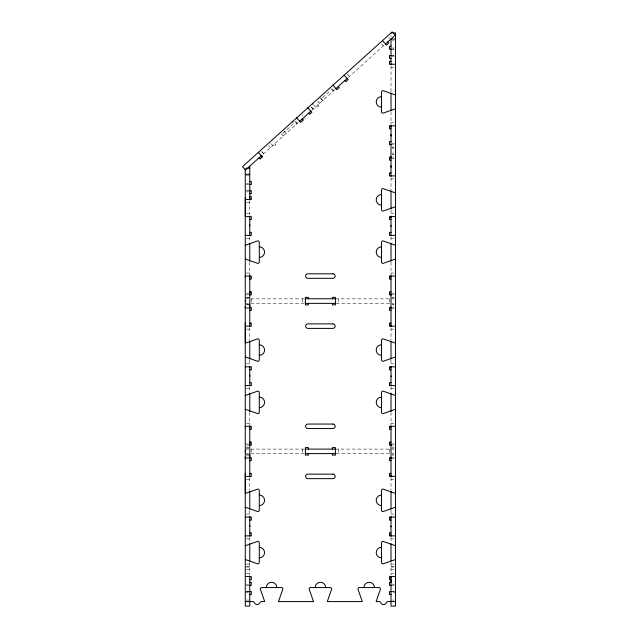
<?xml version="1.0" encoding="UTF-8"?>
<svg xmlns="http://www.w3.org/2000/svg" width="638" height="638" viewBox="0 0 638 638"><rect width="100%" height="100%" fill="white"/><g stroke="black" fill="none" stroke-linecap="round" stroke-linejoin="round"><path stroke-width="0.48" stroke-dasharray="3.19 2.39" d="M333.108 91.154L331.289 89.153M282.682 133.533L293.775 123.541M322.501 97.678L330.317 90.636M263.127 154.165L298.297 122.496M311.838 110.31L336.338 88.251M348.236 77.541L384.387 44.979M304.669 118.78L305.371 118.15M245.271 592.702L249.777 592.702M392.418 40.521L393.829 40.521M392.139 48.041L394.388 48.041M392.418 49.166L393.829 49.166M392.514 49.23L394.013 49.23M392.418 55.426L393.829 55.426M392.514 55.49L394.013 55.49M392.139 56.551L394.388 56.551M391.014 67.261L393.829 67.261M391.014 122.815L393.829 122.815M392.139 143.47L394.388 143.47M392.418 144.603L393.829 144.603M392.418 147.107L393.829 147.107M392.418 147.601L393.829 147.601M392.418 148.606L393.829 148.606M392.418 153.112L393.829 153.112M392.418 154.117L393.829 154.117M392.418 154.619L393.829 154.619M392.418 157.123L393.829 157.123M392.139 158.248L394.388 158.248M246.404 175.801L248.94 175.801M391.014 178.903L393.829 178.903M246.404 183.321L248.653 183.321M246.172 184.51L248.94 184.51M246.172 190.77L248.94 190.77M246.404 191.831L248.653 191.831M246.404 202.541L249.777 202.541M246.404 213.586L249.777 213.586M391.014 213.586L393.829 213.586M246.404 238.373L249.777 238.373M391.014 238.373L393.829 238.373M246.404 273.056L249.777 273.056M391.014 273.056L393.829 273.056M246.404 293.719L248.653 293.719M392.139 293.719L394.388 293.719M246.172 294.844L248.94 294.844M392.418 294.844L393.829 294.844M246.404 297.348L248.94 297.348M392.418 297.348L393.829 297.348M246.404 297.85L248.94 297.85M392.418 297.85L393.829 297.85M245.271 298.847L248.94 298.847M250.774 298.847L305.371 298.847M335.421 298.847L395.52 298.847M245.271 303.361L248.94 303.361M250.774 303.361L303.871 303.361M336.17 303.361L393.829 303.361M246.404 304.358L248.94 304.358M392.418 304.358L393.829 304.358M246.404 304.86L248.94 304.86M392.418 304.86L393.829 304.86M246.172 307.364L248.94 307.364M392.418 307.364L393.829 307.364M246.404 308.489L248.653 308.489M392.139 308.489L394.388 308.489M246.404 329.152L249.777 329.152M391.014 329.152L393.829 329.152M246.404 363.827L249.777 363.827M391.014 363.827L393.829 363.827M246.404 388.622L249.777 388.622M391.014 388.622L393.829 388.622M246.404 423.305L249.777 423.305M391.014 423.305L393.829 423.305M246.404 443.96L248.653 443.96M392.139 443.96L394.388 443.96M246.172 445.085L248.94 445.085M392.418 445.085L393.829 445.085M246.404 447.589L248.94 447.589M392.418 447.589L393.829 447.589M246.404 448.091L248.94 448.091M392.418 448.091L393.829 448.091M245.271 449.096L248.94 449.096M250.774 449.096L305.371 449.096M335.421 449.096L395.52 449.096M245.271 453.602L248.94 453.602M250.774 453.602L303.871 453.602M336.17 453.602L393.829 453.602M246.404 454.607L248.94 454.607M392.418 454.607L393.829 454.607M246.404 455.101L248.94 455.101M392.418 455.101L393.829 455.101M246.172 457.605L248.94 457.605M392.418 457.605L393.829 457.605M246.404 458.738L248.653 458.738M392.139 458.738L394.388 458.738M246.404 479.393L249.777 479.393M391.014 479.393L393.829 479.393M246.404 514.076L249.777 514.076M391.014 514.076L393.829 514.076M246.404 538.863L249.777 538.863M391.014 538.863L393.829 538.863M246.404 564.032L249.777 564.032M391.014 564.032L393.829 564.032M246.404 566.536L249.777 566.536M391.014 566.536L393.829 566.536M246.404 567.038L249.777 567.038M391.014 567.038L393.829 567.038M246.404 569.543L249.777 569.543M391.014 569.543L393.829 569.543M246.404 573.546L249.777 573.546M391.014 573.546L393.829 573.546M246.404 584.193L248.653 584.193M392.139 584.193L394.388 584.193M246.172 585.317L248.94 585.317M391.923 585.317L394.013 585.317M246.172 591.578L248.868 591.578M391.923 591.578L395.52 591.578M246.404 591.761L248.94 591.761M392.418 591.761L393.829 591.761M246.404 600.087L248.94 600.087M392.418 600.087L393.829 600.087M393.263 592.638L395.52 592.702M388.925 37.259L390.129 38.599M381.468 43.974L383.271 45.984M346.952 73.841L349.361 76.52M331.919 88.586L333.73 90.596M320.324 97.813L322.732 100.493M320.882 98.531L322.684 100.541M318.035 101.697L318.41 102.112M319.167 102.949L319.542 103.372L317.66 101.275M317.764 104.975L318.769 106.091L316.536 108.101L312.516 103.635M311.488 106.985L313.298 108.994M311.28 107.168L313.091 109.178M302.356 114.8L303.106 115.638M295.649 121.244L297.46 123.254M295.067 121.77L296.877 123.78L295.019 121.81M286.462 133.151L284.652 131.141L286.414 133.198M281.39 133.932L283.272 136.03L282.897 135.607M274.882 143.59L275.887 144.706L273.654 146.716L270.839 143.59M268.606 145.6L270.416 147.609M261.907 151.629L263.717 153.638M261.739 151.78L263.55 153.79M391.014 35.305L391.014 36.733M391.014 66.137L391.014 92.063M391.014 111.905L391.014 124.314M391.014 177.779L391.014 189.805M391.014 209.623L391.014 214.528M391.014 236.873L391.014 242.336M391.014 262.162L391.014 275.122M391.014 327.836L391.014 340.046M391.014 359.864L391.014 365.335M391.014 386.74L391.014 392.585M391.014 412.403L391.014 424.996M391.014 477.702L391.014 490.295M391.014 510.113L391.014 515.201M391.014 537.555L391.014 542.013M391.014 562.461L391.014 575.053M389.507 298.847L389.507 303.361M389.507 449.096L389.507 453.602M338.427 298.847L338.427 303.361M338.427 449.096L338.427 453.602M302.364 298.847L302.364 303.361M302.364 449.096L302.364 453.602M251.284 298.847L251.284 303.361M251.284 449.096L251.284 453.602M249.777 201.042L249.777 214.528M249.777 236.873L249.777 242.336M249.777 262.162L249.777 275.122M249.777 327.836L249.777 340.046M249.777 359.864L249.777 365.335M249.777 386.74L249.777 392.585M249.777 412.403L249.777 424.996M249.777 477.702L249.777 490.295M249.777 510.113L249.777 515.201M249.777 537.555L249.777 542.013M249.777 562.461L249.777 575.053"/><path stroke-width="0.96" d="M245.271 473.26L245.271 493.341A1.499 1.499 0 0 0 245.702 493.278L257.792 489.043A1.499 1.499 0 0 1 259.299 490.55L259.299 510.081A1.499 1.499 0 0 1 257.792 511.58L245.702 507.354A1.499 1.499 0 0 0 245.271 507.29M249.777 576.218L249.777 606.1L245.271 606.1L245.271 168.687M245.271 323.011L245.271 343.092A1.499 1.499 0 0 0 245.702 343.037L257.792 338.802A1.499 1.499 0 0 1 259.299 340.301L259.299 359.84A1.499 1.499 0 0 1 257.792 361.339L245.702 357.105A1.499 1.499 0 0 0 245.271 357.041M245.271 308.537L245.271 306.583M245.271 301.511L245.271 300.697M245.271 277.235L245.271 276.063L251.284 276.063L251.284 279.069L249.777 279.069M245.271 197.963L245.271 216.593L251.284 216.593L251.284 219.6L249.777 219.6M245.271 458.786L245.271 456.824M245.271 451.752L245.271 450.938M245.271 427.484L245.271 426.304L251.284 426.304L251.284 429.31L249.777 429.31M249.777 526.47L249.777 525.297M249.777 458.786L249.777 454.479M249.777 442.086L251.284 442.086L251.284 445.085L249.777 445.085L249.777 441.959M249.777 427.484L249.785 426.304M249.777 385.615L249.777 366.459M249.777 376.229L249.777 375.048M249.777 308.537L249.777 304.23M249.777 291.71L249.777 294.844L251.284 294.844L251.284 291.837L249.777 291.837M249.777 277.235L249.785 276.063M249.777 225.98L249.777 224.807M249.777 199.534L249.777 197.963M305.371 453.977L305.371 453.227M305.371 303.736L305.371 302.978M391.014 578.116L391.014 576.553M391.014 518.255L391.014 517.083M391.014 458.786L391.014 457.605M391.014 427.484L391.014 426.304M391.014 375.83L391.014 376.627M391.014 368.006L391.014 366.834M391.014 308.537L391.014 307.364M391.014 277.235L391.014 276.063M391.014 225.581L391.014 226.378M391.014 217.765L391.014 216.593M391.014 165.713L391.014 167.308M391.014 158.296L391.014 157.123M391.014 134.411L391.014 136.006M391.014 126.994L391.014 125.822M391.014 601.594L391.014 601.155M391.014 526.071L391.014 526.868M305.371 298.759L335.421 298.759M305.371 449.471L305.371 449M261.875 155.297L245.494 170.043L242.48 166.693L392.179 31.9L395.201 35.25L385.504 43.974M299.294 121.603L310.858 111.187M335.875 88.658L347.128 78.53M303.417 119.912L302.133 119.051M391.293 32.937L391.014 33.407M392.697 32.937L395.52 32.937L395.52 606.1L391.014 606.1L391.014 576.218M395.52 39.022L391.014 39.022L391.014 64.821M391.014 46.223L389.507 46.223L389.507 49.23L391.389 49.23M391.389 55.49L389.507 55.49L389.507 58.497L391.014 58.497M391.014 61.248L389.507 61.248L389.507 64.255L395.52 64.255M395.52 125.822L389.507 125.822L389.507 128.82L391.014 128.82M391.014 141.596L389.507 141.596L389.507 144.603L391.293 144.603M391.293 157.123L389.507 157.123L389.507 160.122L391.014 160.122M246.683 168.217L249.777 168.217M391.014 172.898L389.507 172.898L389.507 175.897L395.52 175.897M245.271 174.302L249.777 174.302M249.777 181.511L251.284 181.511L251.284 184.51L249.777 184.51M249.777 190.77L251.284 190.77L251.284 193.777L249.777 193.777M249.777 196.528L251.284 196.536L251.284 199.534L245.558 199.534M395.52 216.593L389.507 216.593L389.507 219.6L391.014 219.6M249.777 232.368L251.284 232.368L251.284 235.374L245.271 235.374M391.014 232.368L389.507 232.368L389.507 235.374L395.52 235.374M395.52 276.063L389.507 276.063L389.507 279.069L391.014 279.069M391.014 291.837L389.507 291.837L389.507 294.844L391.293 294.844M305.371 303.361L335.421 303.361M391.293 307.364L389.507 307.364L389.507 310.371L391.014 310.371M249.777 310.371L251.284 310.371L251.284 307.364L249.777 307.468M249.777 323.139L251.284 323.139L251.284 326.146L245.271 326.146M391.014 323.139L389.507 323.139L389.507 326.146L395.52 326.146L395.52 343.092A1.499 1.499 0 0 1 395.089 343.037L382.999 338.802A1.499 1.499 0 0 0 381.492 340.301L381.492 359.84A1.499 1.499 0 0 0 382.999 361.339L395.089 357.105A1.499 1.499 0 0 1 395.52 357.041M245.271 366.834L251.284 366.834L251.284 369.841L249.777 369.841M395.52 366.834L389.507 366.834L389.507 369.841L391.014 369.841M249.777 382.609L251.284 382.609L251.284 385.615L245.271 385.615M391.014 382.609L389.507 382.609L389.507 385.615L395.52 385.615M395.52 426.304L389.507 426.304L389.507 429.31L391.014 429.31M391.014 442.086L389.507 442.086L389.507 445.085L391.293 445.085M305.371 449.096L335.421 449.096M305.371 453.602L335.421 453.602M391.293 457.605L389.507 457.605L389.507 460.612L391.014 460.612M249.777 460.612L251.284 460.612L251.284 457.605L249.777 457.709M249.777 473.388L251.284 473.388L251.284 476.387L245.271 476.387M391.014 473.388L389.507 473.388L389.507 476.387L395.52 476.387L395.52 493.341A1.499 1.499 0 0 1 395.089 493.278L382.999 489.043A1.499 1.499 0 0 0 381.492 490.55L381.492 510.081A1.499 1.499 0 0 0 382.999 511.58L395.089 507.354A1.499 1.499 0 0 1 395.52 507.29M245.271 517.083L251.284 517.083L251.284 520.082L249.777 520.082M395.52 517.083L389.507 517.083L389.507 520.082L391.014 520.082M249.777 532.858L251.284 532.858L251.284 535.864L245.271 535.864M391.014 532.858L389.507 532.858L389.507 535.864L395.52 535.864M245.271 576.553L251.284 576.553L251.284 579.559L249.777 579.559M395.52 576.553L389.507 576.553L389.507 579.559L391.014 579.559L391.014 582.311L389.507 582.311L389.507 585.317L391.389 585.317M249.777 582.311L251.284 582.311L251.284 585.317L249.769 585.317M249.769 591.578L251.284 591.578L251.284 594.584L249.777 594.584M391.389 591.578L389.507 591.578L389.507 594.584L391.014 594.584M245.271 601.594L252.951 601.594A1.499 1.499 0 0 1 254.363 602.591A3.007 3.007 0 0 0 260.033 602.591A1.499 1.499 0 0 1 261.452 601.594L264.618 601.594A1.499 1.499 0 0 0 264.555 601.163L260.32 589.073A1.499 1.499 0 0 1 261.827 587.566L281.358 587.566A1.499 1.499 0 0 1 282.857 589.073L278.631 601.163A1.499 1.499 0 0 0 278.567 601.594L313.425 601.594A1.499 1.499 0 0 0 313.362 601.163L309.127 589.073A1.499 1.499 0 0 1 310.626 587.566L330.165 587.566A1.499 1.499 0 0 1 331.664 589.073L327.43 601.163A1.499 1.499 0 0 0 327.366 601.594L362.224 601.594A1.499 1.499 0 0 0 362.161 601.163L357.934 589.073A1.499 1.499 0 0 1 359.433 587.566L378.964 587.566A1.499 1.499 0 0 1 380.471 589.073L376.237 601.163A1.499 1.499 0 0 0 376.173 601.594L379.347 601.594A1.499 1.499 0 0 1 380.758 602.591A3.007 3.007 0 0 0 386.429 602.591A1.499 1.499 0 0 1 387.84 601.594L395.52 601.594M387.737 41.964L388.749 43.081L386.516 45.091L382.489 40.625M344.113 75.18L348.133 79.646L345.9 81.656L344.895 80.54M338.196 86.577L339.201 87.693L336.968 89.703L332.948 85.237M312.516 103.635L313.019 104.193M307.843 107.838L311.862 112.304L309.629 114.314L308.625 113.197M301.926 119.234L302.93 120.351L300.697 122.36L296.678 117.894M292.539 121.619L293.009 122.145M261.229 155.369L262.489 156.765L260.089 158.926L259.084 157.809M258.302 152.45L262.322 156.916M259.251 157.658L260.256 158.774M391.014 293.671L391.014 294.844M391.014 324.973L391.014 326.146M391.014 443.912L391.014 445.085M391.014 475.214L391.014 476.387M391.014 93.052L391.014 110.908M391.014 125.447L391.014 176.463M391.014 190.794L391.014 208.634M391.014 216.027L391.014 235.749M391.014 243.333L391.014 261.165M391.014 275.879L391.014 326.329M391.014 341.043L391.014 358.875M391.014 366.459L391.014 385.615M391.014 393.574L391.014 411.414M391.014 425.929L391.014 476.953M391.014 491.284L391.014 509.124M391.014 516.517L391.014 536.239M391.014 543.584L391.014 560.89M391.014 534.684L391.014 535.864M332.414 298.847L332.414 297.348L335.421 297.348L335.421 304.86L332.414 304.86L332.414 303.361M332.414 449.096L332.414 447.589L335.421 447.589L335.421 455.101L332.414 455.101L332.414 453.602M308.377 298.847L308.377 297.348L305.371 297.348L305.371 304.86L308.377 304.86L308.377 303.361M308.377 449.096L308.377 447.589L305.371 447.589L305.371 455.101L308.377 455.101L308.377 453.602M249.777 166.183L249.777 200.101M249.777 216.027L249.777 235.749M249.777 243.333L249.777 261.165M249.777 275.879L249.777 326.329M249.777 341.043L249.777 358.875M249.777 393.574L249.777 411.414M249.777 425.929L249.777 476.953M249.777 491.284L249.777 509.124M249.777 516.517L249.777 536.239M249.777 543.584L249.777 560.89M395.52 94.918A1.507 1.507 0 0 1 395.089 94.855L382.999 90.628A1.499 1.499 0 0 0 381.492 92.127L381.492 111.658A1.499 1.499 0 0 0 382.999 113.157L395.089 108.931A1.499 1.499 0 0 1 395.52 108.867M245.271 245.167A1.499 1.499 0 0 0 245.702 245.104L257.792 240.869A1.499 1.499 0 0 1 259.299 242.368L259.299 261.907A1.499 1.499 0 0 1 257.792 263.406L245.702 259.172A1.499 1.499 0 0 0 245.271 259.108M395.52 259.108A1.499 1.499 0 0 0 395.089 259.172L382.999 263.406A1.499 1.499 0 0 1 381.492 261.907L381.492 242.368A1.499 1.499 0 0 1 382.999 240.869L395.089 245.104A1.499 1.499 0 0 0 395.52 245.167M381.492 257.393A5.256 5.256 0 0 1 376.237 252.138A5.256 5.256 0 0 1 381.492 246.882M395.52 206.8A1.499 1.499 0 0 0 395.089 206.864L382.999 211.09A1.499 1.499 0 0 1 381.492 209.591L381.492 190.06A1.499 1.499 0 0 1 382.999 188.561L395.089 192.788A1.499 1.499 0 0 0 395.52 192.851M381.492 205.085A5.256 5.256 0 0 1 376.237 199.83A5.256 5.256 0 0 1 381.492 194.566M381.492 107.152A5.256 5.256 0 0 1 376.237 101.897A5.256 5.256 0 0 1 381.492 96.633M381.492 505.575A5.256 5.256 0 0 1 376.237 500.312A5.256 5.256 0 0 1 381.492 495.056M395.52 545.649A1.499 1.499 0 0 1 395.089 545.586L382.999 541.359A1.499 1.499 0 0 0 381.492 542.858L381.492 562.389A1.499 1.499 0 0 0 382.999 563.896L395.089 559.662A1.499 1.499 0 0 1 395.52 559.598M381.492 557.883A5.256 5.256 0 0 1 376.237 552.628A5.256 5.256 0 0 1 381.492 547.364M245.271 559.598A1.499 1.499 0 0 1 245.702 559.662L257.792 563.896A1.499 1.499 0 0 0 259.299 562.389L259.299 542.858A1.499 1.499 0 0 0 257.792 541.359L245.702 545.586A1.499 1.499 0 0 1 245.271 545.649M266.333 587.566A5.256 5.256 0 0 1 271.589 582.311A5.256 5.256 0 0 1 276.852 587.566M315.14 587.566A5.256 5.256 0 0 1 320.396 582.311A5.256 5.256 0 0 1 325.651 587.566M363.939 587.566A5.256 5.256 0 0 1 369.203 582.311A5.256 5.256 0 0 1 374.458 587.566M381.492 355.326A5.256 5.256 0 0 1 376.237 350.071A5.256 5.256 0 0 1 381.492 344.815M395.52 395.408A1.499 1.499 0 0 1 395.089 395.345L382.999 391.11A1.499 1.499 0 0 0 381.492 392.617L381.492 412.148A1.499 1.499 0 0 0 382.999 413.647L395.089 409.421A1.499 1.499 0 0 1 395.52 409.357M381.492 407.642A5.256 5.256 0 0 1 376.237 402.379A5.256 5.256 0 0 1 381.492 397.123M245.271 409.357A1.499 1.499 0 0 1 245.702 409.421L257.792 413.647A1.499 1.499 0 0 0 259.299 412.148L259.299 392.617A1.499 1.499 0 0 0 257.792 391.11L245.702 395.345A1.499 1.499 0 0 1 245.271 395.408M259.299 246.882A5.256 5.256 0 0 1 264.555 252.138A5.256 5.256 0 0 1 259.299 257.393M259.299 344.815A5.256 5.256 0 0 1 264.555 350.071A5.256 5.256 0 0 1 259.299 355.326M259.299 397.123A5.256 5.256 0 0 1 264.555 402.379A5.256 5.256 0 0 1 259.299 407.642M259.299 495.056A5.256 5.256 0 0 1 264.555 500.312A5.256 5.256 0 0 1 259.299 505.575M259.299 547.364A5.256 5.256 0 0 1 264.555 552.628A5.256 5.256 0 0 1 259.299 557.883M332.916 273.806L307.875 273.806A2.257 2.257 0 0 0 305.618 276.063A2.257 2.257 0 0 0 307.875 278.32L332.916 278.32A2.257 2.257 0 0 0 335.173 276.063A2.257 2.257 0 0 0 332.916 273.806M332.916 323.889L307.875 323.889A2.257 2.257 0 0 0 305.618 326.146A2.257 2.257 0 0 0 307.875 328.395L332.916 328.395A2.257 2.257 0 0 0 335.173 326.146A2.257 2.257 0 0 0 332.916 323.889M332.916 424.055L307.875 424.055A2.257 2.257 0 0 0 305.618 426.304A2.257 2.257 0 0 0 307.875 428.561L332.916 428.561A2.257 2.257 0 0 0 335.173 426.304A2.257 2.257 0 0 0 332.916 424.055M332.916 474.138L307.875 474.138A2.257 2.257 0 0 0 305.618 476.387A2.257 2.257 0 0 0 307.875 478.644L332.916 478.644A2.257 2.257 0 0 0 335.173 476.387A2.257 2.257 0 0 0 332.916 474.138"/></g></svg>
